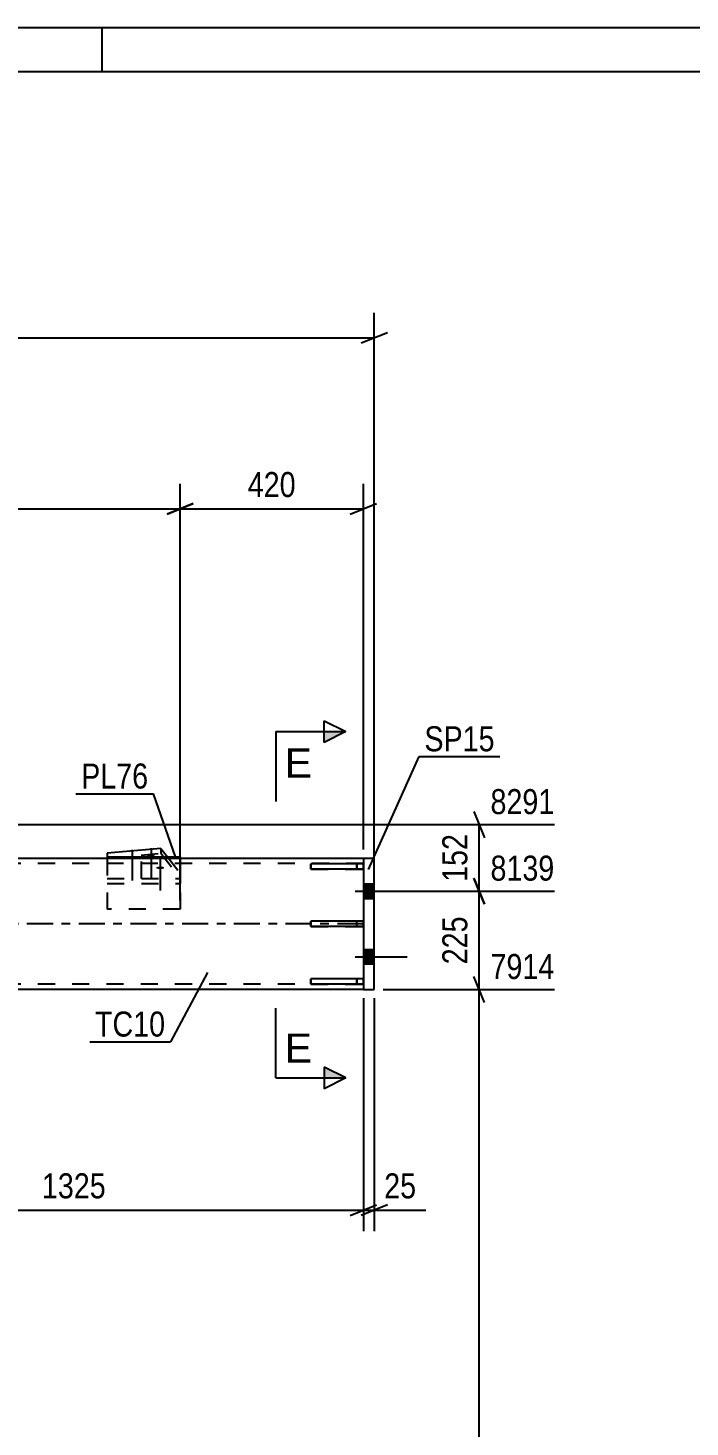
# Model space of a CAD drawing. Header units: millimetres. Extents: x 0 to 841, y 0 to 594.
# Drawn here: x 412.5 to 488.3, y 433.9 to 594 of the extents above; entities that cross this region are included whole.
import ezdxf

# ---------------------------------------------------------------- set-up
doc = ezdxf.new("R2010")
doc.units = ezdxf.units.MM
doc.linetypes.add('DXK_LINE_DOT2', pattern=[3.9198, 1.9599, -1.9599])
doc.linetypes.add('DXK_LINE_DOT3', pattern=[5.9187, 2.979, -0.9799, 0.9799, -0.9799])
doc.styles.add('Arial', font='ARIAL.TTF', dxfattribs={"height": 0.2})
doc.styles.add('Arial Narrow', font='ARIALN.TTF', dxfattribs={"height": 0.2})

# ---------------------------------------------------------------- blocks, each defined once
blk = doc.blocks.new('Unknown-339278137-1133')
at = {"color": 5, "linetype": 'Continuous'}
for p, q in [((841, 594), (0, 594)), ((421, 589), (421, 594)), ((836, 589), (5, 589))]:
    blk.add_line(p, q, dxfattribs=at)
blk = doc.blocks.new('Part-339278137-5133 - 5063')
at = {"color": 7, "linetype": 'DXK_LINE_DOT2'}
for p, q in [((450.9, 485.21), (444.9, 485.21)), ((444.9, 485.21), (444.9, 484.61)), ((450.15, 485.21), (450.15, 484.61)), ((450.9, 484.61), (450.9, 485.21)), ((444.9, 484.61), (450.9, 484.61))]:
    blk.add_line(p, q, dxfattribs=at)
blk = doc.blocks.new('Bolt-339278137-5091 - 5063')
at = {"linetype": 'Continuous'}
for points in [[(424.44, 498.88), (424.35, 498.88), (424.26, 498.89), (424.18, 498.91), (424.11, 498.93), (424.05, 498.96), (424.01, 498.99), (423.99, 499.02), (423.99, 499.05), (424.01, 499.08), (424.05, 499.11), (424.11, 499.14), (424.18, 499.16), (424.26, 499.17), (424.35, 499.18), (424.44, 499.19), (424.54, 499.18), (424.63, 499.17), (424.71, 499.16), (424.78, 499.14), (424.83, 499.11), (424.87, 499.08), (424.89, 499.05), (424.89, 499.02), (424.87, 498.99), (424.83, 498.96), (424.78, 498.93), (424.71, 498.91), (424.63, 498.89), (424.54, 498.88)], [(426.62, 499.08), (426.52, 499.08), (426.43, 499.09), (426.35, 499.11), (426.28, 499.13), (426.23, 499.16), (426.19, 499.19), (426.17, 499.22), (426.17, 499.25), (426.19, 499.28), (426.23, 499.31), (426.28, 499.34), (426.35, 499.36), (426.43, 499.37), (426.52, 499.38), (426.62, 499.39), (426.71, 499.38), (426.8, 499.37), (426.88, 499.36), (426.95, 499.34), (427, 499.31), (427.04, 499.28), (427.06, 499.25), (427.06, 499.22), (427.04, 499.19), (427, 499.16), (426.95, 499.13), (426.88, 499.11), (426.8, 499.09), (426.71, 499.08)], [(427.65, 497.76), (427.56, 497.76), (427.47, 497.77), (427.39, 497.79), (427.32, 497.81), (427.26, 497.83), (427.23, 497.86), (427.21, 497.9), (427.21, 497.93), (427.23, 497.96), (427.26, 497.99), (427.32, 498.01), (427.39, 498.04), (427.47, 498.05), (427.56, 498.06), (427.65, 498.07), (427.75, 498.06), (427.84, 498.05), (427.92, 498.04), (427.99, 498.01), (428.04, 497.99), (428.08, 497.96), (428.1, 497.93), (428.1, 497.9), (428.08, 497.86), (428.04, 497.83), (427.99, 497.81), (427.92, 497.79), (427.84, 497.77), (427.75, 497.76)]]:
    blk.add_hatch(color=1, dxfattribs=at).paths.add_polyline_path(points)
at = {"color": 1, "linetype": 'Continuous'}
for p, q in [((424.44, 499.97), (424.44, 496.45)), ((426.62, 500.17), (426.62, 496.65)), ((427.65, 498.85), (427.65, 495.33))]:
    blk.add_line(p, q, dxfattribs=at)
at = {"color": 1, "linetype": 'DXK_LINE_DOT2'}
blk.add_line((425.48, 498.65), (425.48, 495.13), dxfattribs=at)
blk = doc.blocks.new('Bolt-339278137-5094 - 5063')
at = {"linetype": 'Continuous'}
for points in [[(450.9, 496.06), (450.9, 494.41), (452.15, 494.41), (452.15, 496.06)], [(450.9, 496.06), (450.9, 494.41), (452.15, 494.41), (452.15, 496.06)], [(450.9, 488.56), (450.9, 486.91), (452.15, 486.91), (452.15, 488.56)], [(450.9, 488.56), (450.9, 486.91), (452.15, 486.91), (452.15, 488.56)]]:
    blk.add_hatch(color=1, dxfattribs=at).paths.add_polyline_path(points)
at = {"color": 1, "linetype": 'Continuous'}
for p, q in [((449.95, 495.24), (455.9, 495.24)), ((449.95, 495.24), (455.9, 495.24)), ((450.9, 496.06), (452.15, 496.06)), ((450.9, 496.06), (452.15, 496.06)), ((450.9, 494.41), (452.15, 494.41)), ((450.9, 494.41), (452.15, 494.41)), ((450.9, 488.56), (452.15, 488.56)), ((450.9, 488.56), (452.15, 488.56)), ((449.95, 487.74), (455.9, 487.74)), ((449.95, 487.74), (455.9, 487.74)), ((450.9, 486.91), (452.15, 486.91)), ((450.9, 486.91), (452.15, 486.91))]:
    blk.add_line(p, q, dxfattribs=at)
blk = doc.blocks.new('Part-339278137-5098 - 5063')
at = {"color": 2, "linetype": 'Continuous'}
for p, q in [((427.72, 500.13), (421.58, 499.57)), ((421.58, 499.57), (421.58, 499.18)), ((427.72, 500.13), (428.47, 499.18))]:
    blk.add_line(p, q, dxfattribs=at)
at = {"color": 7, "linetype": 'DXK_LINE_DOT2'}
for p, q in [((421.58, 499), (427.72, 499.57)), ((427.72, 500.13), (427.72, 499.57)), ((427.72, 499.57), (429.93, 496.76)), ((421.58, 499.18), (421.58, 496.13)), ((428.47, 499.18), (429.93, 497.32)), ((421.58, 496.7), (429.93, 496.7)), ((429.93, 497.32), (429.93, 496.13)), ((421.58, 496.13), (429.93, 496.13))]:
    blk.add_line(p, q, dxfattribs=at)
blk = doc.blocks.new('Part-339278137-5099 - 5063')
at = {"color": 2, "linetype": 'Continuous'}
for p, q in [((450.9, 498.36), (444.9, 498.36)), ((444.9, 497.76), (444.9, 498.36)), ((450.9, 498.36), (450.9, 497.76)), ((450.9, 497.76), (444.9, 497.76))]:
    blk.add_line(p, q, dxfattribs=at)
at = {"color": 7, "linetype": 'DXK_LINE_DOT2'}
blk.add_line((450.15, 497.76), (450.15, 498.36), dxfattribs=at)
blk = doc.blocks.new('Part-339278137-5100 - 5063')
at = {"color": 2, "linetype": 'Continuous'}
for p, q in [((450.9, 491.79), (444.9, 491.79)), ((444.9, 491.19), (444.9, 491.79)), ((450.9, 491.79), (450.9, 491.19)), ((450.9, 491.19), (444.9, 491.19))]:
    blk.add_line(p, q, dxfattribs=at)
at = {"color": 7, "linetype": 'DXK_LINE_DOT2'}
blk.add_line((450.15, 491.19), (450.15, 491.79), dxfattribs=at)
blk = doc.blocks.new('Part-339278137-5143 - 5063')
at = {"color": 7, "linetype": 'DXK_LINE_DOT2'}
for p, q in [((450.9, 498.36), (444.9, 498.36)), ((444.9, 498.36), (444.9, 497.76)), ((450.15, 498.36), (450.15, 497.76)), ((450.9, 497.76), (450.9, 498.36)), ((444.9, 497.76), (450.9, 497.76))]:
    blk.add_line(p, q, dxfattribs=at)
blk = doc.blocks.new('Part-339278137-5127 - 5063')
at = {"color": 2, "linetype": 'Continuous'}
for p, q in [((421.58, 499.18), (421.58, 498.99)), ((421.58, 499.18), (429.93, 499.18)), ((429.93, 499.18), (429.93, 498.99))]:
    blk.add_line(p, q, dxfattribs=at)
at = {"color": 7, "linetype": 'DXK_LINE_DOT2'}
for p, q in [((421.58, 498.99), (421.58, 493.18)), ((429.93, 498.99), (429.93, 493.18)), ((429.93, 493.18), (421.58, 493.18))]:
    blk.add_line(p, q, dxfattribs=at)
blk = doc.blocks.new('Part-339278137-5136 - 5063')
at = {"color": 2, "linetype": 'Continuous'}
for p, q in [((450.9, 485.21), (444.9, 485.21)), ((444.9, 484.61), (444.9, 485.21)), ((450.9, 485.21), (450.9, 484.61)), ((450.9, 484.61), (444.9, 484.61))]:
    blk.add_line(p, q, dxfattribs=at)
at = {"color": 7, "linetype": 'DXK_LINE_DOT2'}
blk.add_line((450.15, 484.61), (450.15, 485.21), dxfattribs=at)
blk = doc.blocks.new('Part-339278137-5144 - 5063')
at = {"color": 7, "linetype": 'DXK_LINE_DOT2'}
for p, q in [((450.9, 491.79), (444.9, 491.79)), ((444.9, 491.79), (444.9, 491.19)), ((450.15, 491.19), (450.15, 491.79)), ((450.9, 491.19), (450.9, 491.79)), ((444.9, 491.19), (450.9, 491.19))]:
    blk.add_line(p, q, dxfattribs=at)
blk = doc.blocks.new('Part-339278137-5191 - 5063')
at = {"color": 2, "linetype": 'Continuous'}
for p, q in [((450.9, 498.99), (450.9, 483.99)), ((452.15, 498.99), (450.9, 498.99)), ((452.15, 483.99), (452.15, 498.99)), ((450.9, 483.99), (452.15, 483.99))]:
    blk.add_line(p, q, dxfattribs=at)
blk = doc.blocks.new('Part-339278137-5220 - 5063')
at = {"color": 2, "linetype": 'Continuous'}
for p, q in [((450.9, 498.99), (397.15, 498.99)), ((450.9, 483.99), (397.15, 483.99))]:
    blk.add_line(p, q, dxfattribs=at)
at = {"color": 7, "linetype": 'DXK_LINE_DOT2'}
for p, q in [((397.15, 483.99), (397.15, 498.99)), ((450.9, 498.39), (397.15, 498.39)), ((450.9, 498.99), (450.9, 483.99)), ((450.9, 484.59), (397.15, 484.59))]:
    blk.add_line(p, q, dxfattribs=at)
at = {"color": 7, "linetype": 'DXK_LINE_DOT3'}
blk.add_line((450.9, 491.49), (397.15, 491.49), dxfattribs=at)
blk = doc.blocks.new('StraightDimension-339278137-13034 - 5063')
at = {"color": 7, "linetype": 'Continuous'}
for p, q in [((450.9, 482.99), (450.9, 456.34)), ((384.65, 467.47), (384.65, 456.34)), ((386.15, 459.34), (383.15, 458.14)), ((384.65, 458.74), (450.9, 458.74)), ((449.4, 458.14), (452.4, 459.34))]:
    blk.add_line(p, q, dxfattribs=at)
at = {"color": 0}
blk.add_wipeout([(422.04, 459.49), (422.04, 463.69), (413.52, 463.69), (413.52, 459.49)], dxfattribs=at)
at = {"color": 3, "style": 'Arial Narrow'}
blk.add_text('1325', height=2.863, dxfattribs=at).set_placement((414.12, 460.09))
blk = doc.blocks.new('StraightDimension-339278137-5309 - 5063')
at = {"color": 7, "linetype": 'Continuous'}
for p, q in [((317.15, 499.99), (317.15, 561.41)), ((452.15, 484.99), (452.15, 561.41)), ((318.65, 559.16), (315.65, 557.96)), ((450.65, 557.96), (453.65, 559.16)), ((317.15, 558.56), (452.15, 558.56))]:
    blk.add_line(p, q, dxfattribs=at)
at = {"color": 0}
blk.add_wipeout([(388.91, 559.31), (388.91, 563.51), (380.4, 563.51), (380.4, 559.31)], dxfattribs=at)
at = {"color": 3, "style": 'Arial Narrow'}
blk.add_text('2700', height=2.863, dxfattribs=at).set_placement((381, 559.91))
blk = doc.blocks.new('StraightDimension-339278137-13033 - 5063')
at = {"color": 7, "linetype": 'Continuous'}
for p, q in [((450.9, 482.99), (450.9, 456.34)), ((452.15, 482.99), (452.15, 456.34)), ((449.4, 458.14), (452.4, 459.34)), ((453.65, 459.34), (450.65, 458.14)), ((450.9, 458.74), (452.15, 458.74))]:
    blk.add_line(p, q, dxfattribs=at)
at = {"color": 0}
blk.add_wipeout([(457.53, 459.49), (457.53, 463.69), (452.68, 463.69), (452.68, 459.49)], dxfattribs=at)
at = {"color": 7, "linetype": 'Continuous'}
blk.add_line((452.15, 458.74), (458.06, 458.74), dxfattribs=at)
blk.add_line((452.15, 458.74), (458.06, 458.74), dxfattribs=at)
at = {"color": 3, "style": 'Arial Narrow'}
blk.add_text('25', height=2.863, dxfattribs=at).set_placement((453.28, 460.09))
blk = doc.blocks.new('StraightDimension-339278137-13188 - 5063')
at = {"color": 7, "linetype": 'Continuous'}
for p, q in [((429.93, 494.18), (429.93, 541.83)), ((450.9, 499.99), (450.9, 541.83)), ((431.43, 539.58), (428.43, 538.38)), ((449.4, 538.38), (452.4, 539.58)), ((429.93, 538.98), (450.9, 538.98))]:
    blk.add_line(p, q, dxfattribs=at)
at = {"color": 0}
blk.add_wipeout([(443.76, 539.73), (443.76, 543.93), (437.07, 543.93), (437.07, 539.73)], dxfattribs=at)
at = {"color": 3, "style": 'Arial Narrow'}
blk.add_text('420', height=2.863, dxfattribs=at).set_placement((437.67, 540.33))
blk = doc.blocks.new('StraightDimension-339278137-13189 - 5063')
at = {"color": 7, "linetype": 'Continuous'}
for p, q in [((384.65, 500.32), (384.65, 541.83)), ((429.93, 494.18), (429.93, 541.83)), ((386.15, 539.58), (383.15, 538.38)), ((428.43, 538.38), (431.43, 539.58)), ((384.65, 538.98), (429.93, 538.98))]:
    blk.add_line(p, q, dxfattribs=at)
at = {"color": 0}
blk.add_wipeout([(410.63, 539.73), (410.63, 543.93), (403.95, 543.93), (403.95, 539.73)], dxfattribs=at)
at = {"color": 3, "style": 'Arial Narrow'}
blk.add_text('905', height=2.863, dxfattribs=at).set_placement((404.55, 540.33))
blk = doc.blocks.new('StraightDimension-339278137-33728 - 5063')
at = {"color": 7, "linetype": 'Continuous'}
for p, q in [((463.54, 504.35), (464.74, 501.35)), ((398.15, 502.85), (472.75, 502.85)), ((464.14, 495.24), (464.14, 502.85)), ((464.74, 493.74), (463.54, 496.74)), ((455.65, 495.24), (472.75, 495.24))]:
    blk.add_line(p, q, dxfattribs=at)
at = {"color": 0, "linetype": 'Continuous'}
blk.add_wipeout([(473.35, 503.45), (473.35, 507.65), (464.84, 507.65), (464.84, 503.45)], dxfattribs=at)
at = {"color": 0}
blk.add_wipeout([(463.39, 502.38), (459.19, 502.38), (459.19, 495.7), (463.39, 495.7)], dxfattribs=at)
at = {"color": 3, "linetype": 'Continuous', "style": 'Arial Narrow'}
blk.add_text('8291', height=2.863, dxfattribs=at).set_placement((465.44, 504.05))
at = {"color": 3, "style": 'Arial Narrow'}
blk.add_text('152', height=2.863, rotation=90.0002, dxfattribs=at).set_placement((462.79, 496.3))
blk = doc.blocks.new('StraightDimension-339278137-33729 - 5063')
at = {"color": 7, "linetype": 'Continuous'}
for p, q in [((463.54, 496.74), (464.74, 493.74)), ((455.65, 495.24), (472.75, 495.24)), ((464.14, 483.99), (464.14, 495.24)), ((464.74, 482.49), (463.54, 485.49)), ((453.15, 483.99), (472.75, 483.99))]:
    blk.add_line(p, q, dxfattribs=at)
at = {"color": 0, "linetype": 'Continuous'}
blk.add_wipeout([(473.35, 495.84), (473.35, 500.04), (464.84, 500.04), (464.84, 495.84)], dxfattribs=at)
at = {"color": 0}
blk.add_wipeout([(463.39, 492.95), (459.19, 492.95), (459.19, 486.27), (463.39, 486.27)], dxfattribs=at)
at = {"color": 3, "linetype": 'Continuous', "style": 'Arial Narrow'}
blk.add_text('8139', height=2.863, dxfattribs=at).set_placement((465.44, 496.44))
at = {"color": 3, "style": 'Arial Narrow'}
blk.add_text('225', height=2.863, rotation=90.0002, dxfattribs=at).set_placement((462.79, 486.87))
blk = doc.blocks.new('StraightDimension-339278137-33730 - 5063')
at = {"color": 7, "linetype": 'Continuous'}
for p, q in [((464.74, 482.49), (463.54, 485.49)), ((453.15, 483.99), (472.75, 483.99)), ((464.14, 341.99), (464.14, 483.99)), ((463.54, 343.49), (464.74, 340.49)), ((426.9, 341.99), (472.75, 341.99))]:
    blk.add_line(p, q, dxfattribs=at)
at = {"color": 0, "linetype": 'Continuous'}
blk.add_wipeout([(473.35, 484.59), (473.35, 488.79), (464.84, 488.79), (464.84, 484.59)], dxfattribs=at)
at = {"color": 0}
blk.add_wipeout([(463.39, 417.24), (459.19, 417.24), (459.19, 408.73), (463.39, 408.73)], dxfattribs=at)
at = {"color": 3, "linetype": 'Continuous', "style": 'Arial Narrow'}
blk.add_text('7914', height=2.863, dxfattribs=at).set_placement((465.44, 485.19))
at = {"color": 3, "style": 'Arial Narrow'}
blk.add_text('2840', height=2.863, rotation=90.0002, dxfattribs=at).set_placement((462.79, 409.33))
blk = doc.blocks.new('Mark-339278137-5123 - 5063')
at = {"color": 0}
blk.add_wipeout([(426.28, 506.98), (426.28, 509.98), (418.61, 509.98), (418.61, 506.98)], dxfattribs=at)
blk.add_wipeout([(426.28, 506.98), (426.28, 509.98), (418.61, 509.98), (418.61, 506.98)], dxfattribs=at)
at = {"color": 30, "linetype": 'Continuous'}
for p in [(418.01, 506.38), (429.4, 499.18)]:
    blk.add_line(p, (426.88, 506.38), dxfattribs=at)
at = {"color": 3, "style": 'Arial Narrow'}
blk.add_text('PL76', height=2.863, dxfattribs=at).set_placement((418.61, 506.98))
blk = doc.blocks.new('Mark-339278137-5187 - 5063')
at = {"color": 0}
blk.add_wipeout([(465.92, 511.24), (465.92, 514.24), (457.88, 514.24), (457.88, 511.24)], dxfattribs=at)
blk.add_wipeout([(465.92, 511.24), (465.92, 514.24), (457.88, 514.24), (457.88, 511.24)], dxfattribs=at)
at = {"color": 30, "linetype": 'Continuous'}
for p, q in [((451.48, 497.7), (457.28, 510.64)), ((457.28, 510.64), (466.52, 510.64))]:
    blk.add_line(p, q, dxfattribs=at)
at = {"color": 3, "style": 'Arial Narrow'}
blk.add_text('SP15', height=2.863, dxfattribs=at).set_placement((457.88, 511.24))
blk = doc.blocks.new('Mark-339278137-5216 - 5063')
at = {"color": 0}
blk.add_wipeout([(428.23, 478.6), (428.23, 481.6), (420.19, 481.6), (420.19, 478.6)], dxfattribs=at)
blk.add_wipeout([(428.23, 478.6), (428.23, 481.6), (420.19, 481.6), (420.19, 478.6)], dxfattribs=at)
at = {"color": 30, "linetype": 'Continuous'}
for p in [(433.06, 485.92), (419.59, 478)]:
    blk.add_line(p, (428.83, 478), dxfattribs=at)
at = {"color": 3, "style": 'Arial Narrow'}
blk.add_text('TC10', height=2.863, dxfattribs=at).set_placement((420.19, 478.6))
blk = doc.blocks.new('SectionMark-339278137-35711 - 5063')
at = {"linetype": 'Continuous'}
for points in [[(446.4, 512.24), (446.4, 513.49), (448.9, 513.49)], [(446.4, 473.86), (446.4, 475.11), (448.9, 473.86)]]:
    blk.add_hatch(color=6, dxfattribs=at).paths.add_polyline_path(points)
at = {"color": 6, "linetype": 'Continuous'}
for p, q in [((446.4, 512.24), (446.4, 514.74)), ((446.4, 514.74), (448.9, 513.49)), ((440.9, 513.49), (440.9, 505.49)), ((440.9, 513.49), (448.9, 513.49)), ((448.9, 513.49), (446.4, 512.24)), ((440.9, 473.86), (440.9, 481.86)), ((440.9, 473.86), (448.9, 473.86)), ((448.9, 473.86), (446.4, 475.11)), ((446.4, 475.11), (446.4, 472.61)), ((448.9, 473.86), (446.4, 472.61))]:
    blk.add_line(p, q, dxfattribs=at)
at = {"color": 0, "linetype": 'Continuous'}
for points in [[(445.01, 508.24), (445.01, 511.74), (441.9, 511.74), (441.9, 508.24)], [(445.01, 475.61), (445.01, 479.11), (441.9, 479.11), (441.9, 475.61)]]:
    blk.add_wipeout(points, dxfattribs=at)
at = {"color": 3, "linetype": 'Continuous', "style": 'Arial'}
for p in [(441.9, 508.24), (441.9, 475.61)]:
    blk.add_text('E', height=3.34, dxfattribs=at).set_placement(p)

msp = doc.modelspace()

# ---------------------------------------------------------------- block references
for name in ['Unknown-339278137-1133', 'Part-339278137-5098 - 5063', 'Bolt-339278137-5091 - 5063', 'Part-339278137-5220 - 5063', 'Part-339278137-5127 - 5063', 'Part-339278137-5099 - 5063', 'Part-339278137-5143 - 5063', 'Part-339278137-5191 - 5063', 'Bolt-339278137-5094 - 5063', 'Part-339278137-5100 - 5063', 'Part-339278137-5144 - 5063', 'Part-339278137-5133 - 5063', 'Part-339278137-5136 - 5063']:
    msp.add_blockref(name, (0, 0))

# ---------------------------------------------------------------- next in the draw order: block references
for name in ['StraightDimension-339278137-5309 - 5063', 'StraightDimension-339278137-13034 - 5063']:
    msp.add_blockref(name, (0, 0))

# ---------------------------------------------------------------- next in the draw order: block references
for name in ['StraightDimension-339278137-13188 - 5063', 'StraightDimension-339278137-13033 - 5063']:
    msp.add_blockref(name, (0, 0))

# ---------------------------------------------------------------- next in the draw order: block references
msp.add_blockref('StraightDimension-339278137-13189 - 5063', (0, 0))

# ---------------------------------------------------------------- next in the draw order: block references
msp.add_blockref('StraightDimension-339278137-33728 - 5063', (0, 0))

# ---------------------------------------------------------------- next in the draw order: block references
for name in ['Mark-339278137-5123 - 5063', 'StraightDimension-339278137-33729 - 5063']:
    msp.add_blockref(name, (0, 0))

# ---------------------------------------------------------------- next in the draw order: block references
for name in ['Mark-339278137-5187 - 5063', 'StraightDimension-339278137-33730 - 5063']:
    msp.add_blockref(name, (0, 0))

# ---------------------------------------------------------------- next in the draw order: block references
for name in ['SectionMark-339278137-35711 - 5063', 'Mark-339278137-5216 - 5063']:
    msp.add_blockref(name, (0, 0))

doc.saveas('drawing.dxf')
